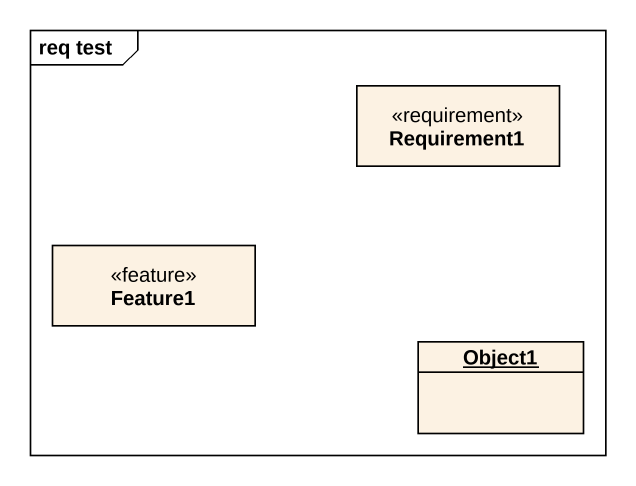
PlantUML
@startuml
mainframe req test
hide circle
hide empty members
class Requirement1 <<requirement>>
class Feature1 <<feature>>
object Object1
@enduml
